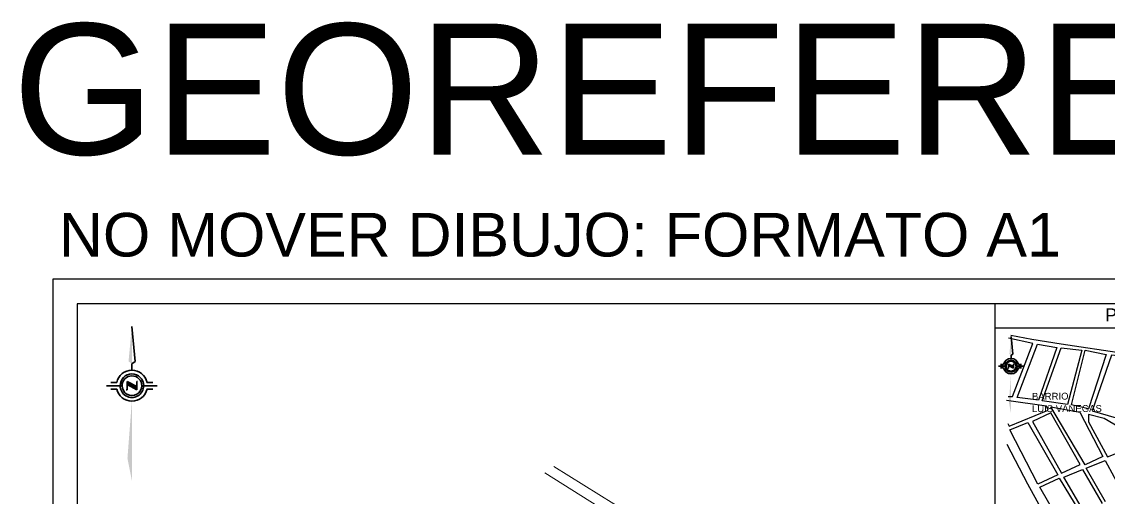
# Model space of a CAD drawing. Header units: millimetres. Extents: x 590482 to 595025, y 1306811 to 1308158.
# Drawn here: x 590482.1 to 590980.3, y 1307214.7 to 1307432.7 of the extents above; entities that cross this region are included whole.
import ezdxf

# ---------------------------------------------------------------- set-up
doc = ezdxf.new("R2010")
doc.units = ezdxf.units.MM
for name, color, linetype in [('A-JARDINERAS', 4, 'Continuous'), ('CAJETIN', 5, 'Continuous'), ('CERCO', 6, 'Continuous'), ('CVL_CUADCON_TX', 2, 'Continuous'), ('POLIGONO PLANO', 1, 'Continuous')]:
    doc.layers.add(name, color=color, linetype=linetype)
doc.layers.add('POL. GENERAL', color=7, linetype='Continuous', lineweight=35, true_color=0xcb1558)
doc.styles.add('CURVAS', font='arial.ttf', dxfattribs={"height": 1})
doc.styles.add('PUNTOS PI', font='arial.ttf', dxfattribs={"height": 2})
doc.styles.add('ROTULOS PI', font='arial.ttf', dxfattribs={"height": 3.5})

# ---------------------------------------------------------------- blocks, each defined once
blk = doc.blocks.new('Norte Top 100')
blk.add_hatch(color=1).paths.add_polyline_path([(-0.09, 0.077), (-0.09, 0.021), (0.091, -0.073), (0.091, -0.017)])
at = {"color": 1, "linetype": 'Continuous'}
for p, q in [((-0.001, 1.096), (0.06, 0.447)), ((0.06, 0.447), (-0.001, 0.406)), ((-0.001, 0.406), (-0.001, 0.284)), ((-0.235, 0), (-0.468, 0)), ((-0.278, 0.061), (-0.387, 0.061)), ((-0.09, 0.021), (-0.09, 0.077)), ((-0.09, 0.077), (0.091, -0.017)), ((-0.09, -0.073), (-0.09, 0.021)), ((0.091, -0.073), (-0.09, 0.021)), ((-0.09, 0.021), (-0.09, 0.021)), ((0.091, 0.077), (0.105, 0.077)), ((0.091, -0.017), (0.091, 0.077)), ((0.218, 0), (0.182, 0)), ((0.182, 0), (0.182, 0)), ((0.182, 0), (0.182, 0)), ((0.182, 0), (0.218, 0)), ((0.218, 0), (0.218, 0)), ((0.235, 0), (0.466, 0)), ((0.277, 0.061), (0.385, 0.061)), ((-0.278, -0.061), (-0.386, -0.061)), ((-0.182, 0), (-0.218, 0)), ((-0.218, 0), (-0.218, 0)), ((-0.218, 0), (-0.218, 0)), ((-0.218, 0), (-0.182, 0)), ((-0.182, 0), (-0.182, 0)), ((-0.182, 0), (-0.182, 0)), ((-0.105, -0.073), (-0.09, -0.073)), ((0.091, -0.017), (0.091, -0.017)), ((0.091, -0.017), (0.091, -0.073)), ((0.091, -0.073), (0.091, -0.073)), ((0.277, -0.061), (0.385, -0.061))]:
    blk.add_line(p, q, dxfattribs=at)
for major_axis, start_param, end_param in [((-0.202, 0.202), 4.142401, 6.852951), ((0.154, 0.154), 5.497919, 8.639511), ((0.154, 0.154), 2.356327, 5.49792), ((-0.129, 0.129), 3.927124, 7.068716), ((-0.129, 0.129), 0.785531, 3.927124), ((0.202, 0.202), 2.571332, 5.282582)]:
    blk.add_ellipse((0, 0), major_axis=major_axis, ratio=1, start_param=start_param, end_param=end_param, dxfattribs=at)
for points in [[(-0.001, 0.406), (-0.062, 0.447), (-0.001, 1.096)], [(-0.001, -0.284), (-0.082, -1.339), (-0.001, -1.745)]]:
    blk.add_solid(points, dxfattribs=at)

msp = doc.modelspace()

# ---------------------------------------------------------------- linework, layer by layer
for p, q in [((590928.283, 1307303.416), (590928.283, 1307153.416)), ((591115.783, 1307292.166), (590928.283, 1307292.166))]:
    msp.add_line(p, q)
msp.add_lwpolyline([(591127.033, 1307314.666), (590496.283, 1307314.666), (590496.283, 1306869.166), (591127.033, 1306869.166)], close=True)
at = {"layer": 'CAJETIN'}
msp.add_lwpolyline([(591115.783, 1307303.416), (590507.533, 1307303.416), (590507.533, 1306880.416), (591115.783, 1306880.416)], close=True, dxfattribs=at)
at = {"layer": 'CERCO', "lineweight": 13}
for points, elevation in [([(590770.294, 1307195.44), (590722.009, 1307225.905)], -460.616), ([(590726.052, 1307228.86), (590787.92, 1307190.248), (590797.451, 1307184.628), (590817.411, 1307172.387), (590832.824, 1307162.923), (590844.137, 1307156.786), (590875.146, 1307138.791), (590882.954, 1307146.298), (590890.035, 1307153.069), (590908.682, 1307171.034)], -3.128)]:
    msp.add_lwpolyline(points, dxfattribs=dict(at, elevation=elevation))
at = {"layer": 'POLIGONO PLANO'}
for points in [[(590935.59, 1307289.1), (590945.195, 1307287.19), (590958.714, 1307285.101), (590987.334, 1307280.818), (590992.581, 1307292.166)], [(590995.021, 1307292.225), (590988.925, 1307279.052), (590981.775, 1307279.784), (590972.868, 1307254.3), (590983.937, 1307251.163), (591016.213, 1307234.015), (591049.186, 1307214.815), (591092.961, 1307260.813), (591000.094, 1307292.166)], [(590934.36, 1307260.979), (590936.41, 1307260.979), (590945.741, 1307285.273), (590934.594, 1307287.664)], [(590947.821, 1307284.905), (590956.674, 1307283.375), (590948.353, 1307259.199), (590938.479, 1307260.488), (590947.821, 1307284.905)], [(590958.704, 1307283.247), (590968.168, 1307282.202), (590961.604, 1307257.279), (590950.022, 1307258.979), (590958.704, 1307283.247)], [(590969.749, 1307282.209), (590979.418, 1307280.124), (590971.272, 1307255.32), (590963.404, 1307257.058), (590969.749, 1307282.209)], [(590934.184, 1307248.561), (590934.882, 1307247.357), (590952.809, 1307254.64), (590952.055, 1307256.495), (590933.642, 1307259.095)], [(590977.807, 1307233.346), (590969.788, 1307229.657), (590954.014, 1307256.189), (590967.319, 1307253.779), (590977.807, 1307233.346)], [(590958.929, 1307225.766), (590967.451, 1307229.777), (590954.009, 1307253.387), (590945.615, 1307249.506), (590958.929, 1307225.766)], [(590979.945, 1307233.219), (590996.964, 1307239.942), (590978.408, 1307250.882), (590971.262, 1307252.714), (590971.262, 1307249.258), (590979.945, 1307233.219)], [(590935.238, 1307245.599), (590943.389, 1307249.01), (590957.196, 1307224.992), (590948.06, 1307220.731), (590935.238, 1307245.599)], [(590937.078, 1307157.386), (590965.664, 1307180.393), (590943.487, 1307220.731), (590933.974, 1307238.977)], [(590979.008, 1307212.565), (590970.218, 1307228.016), (590978.818, 1307231.538), (590987.158, 1307216.335)], [(590968.91, 1307208.505), (590959.983, 1307223.918), (590968.422, 1307227.438), (590977.549, 1307211.925)], [(590957.802, 1307203.906), (590948.855, 1307219.385), (590957.845, 1307223.535), (590967.289, 1307207.815), (590957.802, 1307203.906)]]:
    msp.add_lwpolyline(points, dxfattribs=at)

# ---------------------------------------------------------------- block references
at = {"layer": 'POL. GENERAL'}
for p, xscale, yscale, zscale in [((590532.586, 1307265.853), 24.8399999379, 24.8399999379, 24.8399999379), ((590935.736, 1307274.806), 12.41999996895, 12.41999996895, 12.41999996895)]:
    msp.add_blockref('Norte Top 100', p, dxfattribs=dict(at, xscale=xscale, yscale=yscale, zscale=zscale))

# ---------------------------------------------------------------- texts
at = {"style": 'ROTULOS PI'}
for s, height, p in [('NO MOVER DIBUJO: FORMATO A1', 20, (590499.117, 1307325.076)), ('PLANTA DE UBICACION', 6, (590978.83, 1307295.313))]:
    msp.add_text(s, height=height, dxfattribs=at).set_placement(p)
at = {"layer": 'A-JARDINERAS', "style": 'PUNTOS PI'}
msp.add_text('GEOREFERENCIADO', height=60, dxfattribs=at).set_placement((590477.853, 1307371.825))
at = {"layer": 'CVL_CUADCON_TX', "style": 'CURVAS'}
for s, p in [('BARRIO ', (590945.337, 1307259.434)), ('LUIS VANEGAS', (590945.337, 1307253.729))]:
    msp.add_text(s, height=3.125, rotation=0.25944, dxfattribs=at).set_placement(p)

doc.saveas('drawing.dxf')
